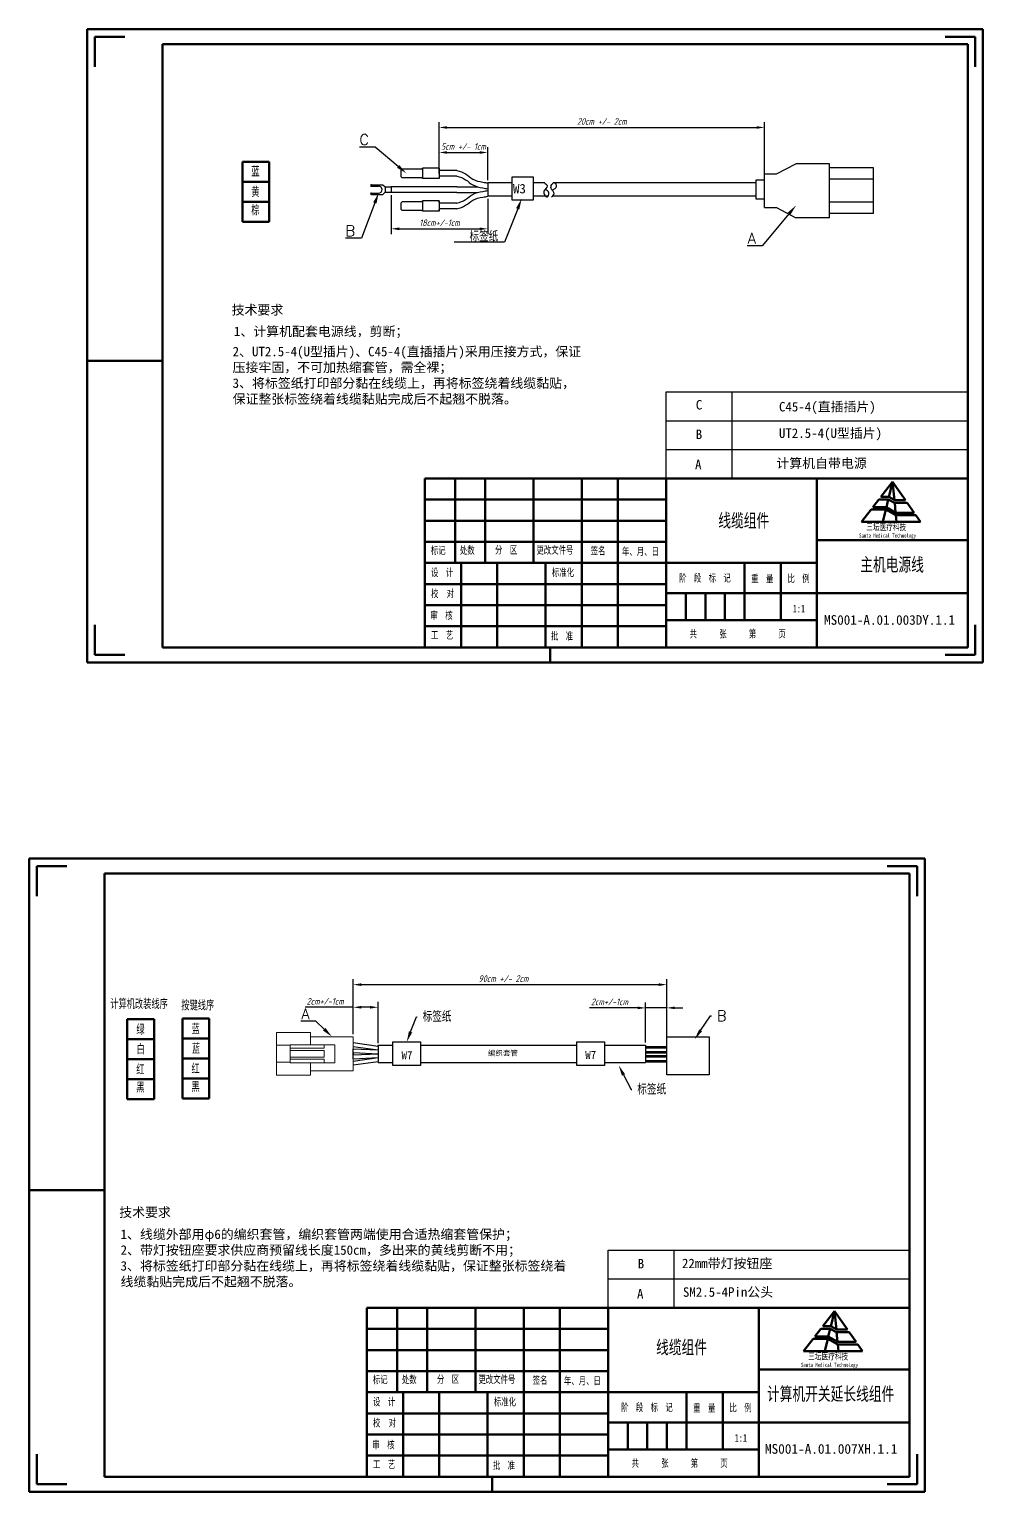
# Model space of a CAD drawing. Header units: millimetres. Extents: x 18449 to 19893, y 1703 to 2260.
# Drawn here: x 19187 to 19545, y 1703 to 2251 of the extents above; entities that cross this region are included whole.
import ezdxf
from ezdxf import colors
from ezdxf.entities.mleader import LeaderData, LeaderLine
from ezdxf.enums import TextEntityAlignment as Align
from ezdxf.math import Vec2, Vec3

# ---------------------------------------------------------------- set-up
doc = ezdxf.new("R2010")
doc.units = ezdxf.units.MM
doc.layers.add('1轮廓实线层', color=7, linetype='Continuous')
doc.layers.add('7标注层', color=4, linetype='Continuous')
doc.layers.add('dim', color=82, linetype='Continuous', lineweight=9)
doc.layers.add('总内框线', color=7, linetype='Continuous', lineweight=50)
doc.styles.add('GB', font='gbeitc.shx', dxfattribs={"bigfont": 'gbcbig.shx'})
doc.styles.add('SLDTEXTSTYLE1', font='TXT', dxfattribs={"width": 0.7})
doc.styles.get("Standard").update_dxf_attribs({"font": 'txt', "bigfont": 'gbcbig.shx'})
doc.styles.add('TXT08', font='txt.shx', dxfattribs={"width": 0.8, "bigfont": 'gbcbig.shx'})
doc.styles.add('宋体', font='')
doc.styles.get('宋体').set_extended_font_data('SimSun')
doc.dimstyles.new('GB', dxfattribs={"dimtxt": 2.5, "dimasz": 3, "dimexe": 2, "dimexo": 1, "dimgap": 1, "dimtad": 1, "dimtoh": 1, "dimdsep": 46, "dimtxsty": 'GB', "dimcen": 2.5, "dimclrd": 1, "dimclre": 3, "dimclrt": 6, "dimadec": 0, "dimazin": 0, "dimtfac": 1, "dimtmove": 0, "dimatfit": 3, "dimfxl": 4, "dimarcsym": 0})

# ---------------------------------------------------------------- blocks, each defined once
blk = doc.blocks.new('*D337')
at = {"color": 3, "lineweight": -2, "transparency": 16777216}
for p, q in [((19340.77, 2199.48), (19340.77, 2207.17)), ((19358.96, 2194.74), (19358.96, 2207.17))]:
    blk.add_line(p, q, dxfattribs=at)
at = {"color": 1, "lineweight": -2, "transparency": 16777216}
blk.add_line((19343.77, 2205.17), (19355.96, 2205.17), dxfattribs=at)
at = {"color": 1, "transparency": 16777216}
for points in [[(19343.77, 2205.67), (19343.77, 2204.67), (19340.77, 2205.17)], [(19355.96, 2205.67), (19355.96, 2204.67), (19358.96, 2205.17)]]:
    blk.add_solid(points, dxfattribs=at)
at = {"layer": 'Defpoints', "color": 0, "transparency": 16777216}
for p in [(19358.96, 2205.17), (19340.77, 2198.48), (19358.96, 2193.74)]:
    blk.add_point(p, dxfattribs=at)
at = {"color": 6, "transparency": 16777216, "insert": (19349.86, 2207.42), "char_height": 2.5, "attachment_point": 5, "style": 'GB'}
blk.add_mtext('5cm +/- 1cm', dxfattribs=at)
blk = doc.blocks.new('*D336')
at = {"color": 3, "lineweight": -2, "transparency": 16777216}
for p, q in [((19340.77, 2197.31), (19340.77, 2216.55)), ((19462.78, 2194.74), (19462.78, 2216.55))]:
    blk.add_line(p, q, dxfattribs=at)
at = {"color": 1, "lineweight": -2, "transparency": 16777216}
blk.add_line((19343.77, 2214.55), (19459.78, 2214.55), dxfattribs=at)
at = {"color": 1, "transparency": 16777216}
for points in [[(19343.77, 2215.05), (19343.77, 2214.05), (19340.77, 2214.55)], [(19459.78, 2215.05), (19459.78, 2214.05), (19462.78, 2214.55)]]:
    blk.add_solid(points, dxfattribs=at)
at = {"layer": 'Defpoints', "color": 0, "transparency": 16777216}
for p in [(19462.78, 2214.55), (19340.77, 2196.31), (19462.78, 2193.74)]:
    blk.add_point(p, dxfattribs=at)
at = {"color": 6, "transparency": 16777216, "insert": (19401.77, 2216.8), "char_height": 2.5, "attachment_point": 5, "style": 'GB'}
blk.add_mtext('20cm +/- 2cm', dxfattribs=at)
blk = doc.blocks.new('*D338')
at = {"color": 3, "lineweight": -2, "transparency": 16777216}
for p, q in [((19322.81, 2189.16), (19322.81, 2174.56)), ((19358.96, 2187.74), (19358.96, 2174.56))]:
    blk.add_line(p, q, dxfattribs=at)
at = {"color": 1, "lineweight": -2, "transparency": 16777216}
blk.add_line((19325.81, 2176.56), (19355.96, 2176.56), dxfattribs=at)
at = {"color": 1, "transparency": 16777216}
for points in [[(19325.81, 2177.06), (19325.81, 2176.06), (19322.81, 2176.56)], [(19355.96, 2177.06), (19355.96, 2176.06), (19358.96, 2176.56)]]:
    blk.add_solid(points, dxfattribs=at)
at = {"layer": 'Defpoints', "color": 0, "transparency": 16777216}
for p in [(19322.81, 2190.16), (19358.96, 2188.74), (19358.96, 2176.56)]:
    blk.add_point(p, dxfattribs=at)
at = {"color": 6, "transparency": 16777216, "insert": (19340.89, 2178.81), "char_height": 2.5, "attachment_point": 5, "style": 'GB'}
blk.add_mtext('18cm+/-1cm', dxfattribs=at)
blk = doc.blocks.new('*D350')
at = {"color": 3, "lineweight": -2, "transparency": 16777216}
for p, q in [((19308.58, 1874.69), (19308.58, 1895.21)), ((19426.1, 1871.69), (19426.1, 1895.21))]:
    blk.add_line(p, q, dxfattribs=at)
at = {"color": 1, "lineweight": -2, "transparency": 16777216}
blk.add_line((19311.58, 1893.21), (19423.1, 1893.21), dxfattribs=at)
at = {"color": 1, "transparency": 16777216}
for points in [[(19311.58, 1893.71), (19311.58, 1892.71), (19308.58, 1893.21)], [(19423.1, 1893.71), (19423.1, 1892.71), (19426.1, 1893.21)]]:
    blk.add_solid(points, dxfattribs=at)
at = {"layer": 'Defpoints', "color": 0, "transparency": 16777216}
for p in [(19426.1, 1893.21), (19308.58, 1873.69), (19426.1, 1870.69)]:
    blk.add_point(p, dxfattribs=at)
at = {"color": 6, "transparency": 16777216, "insert": (19364.88, 1895.46), "char_height": 2.5, "attachment_point": 5, "style": 'GB'}
blk.add_mtext('90cm +/- 2cm', dxfattribs=at)
blk = doc.blocks.new('*D351')
at = {"layer": '7标注层', "color": 3, "lineweight": -2, "transparency": 16777216}
for p, q in [((19418.18, 1871.52), (19418.18, 1886.5)), ((19426.1, 1871.69), (19426.1, 1886.5))]:
    blk.add_line(p, q, dxfattribs=at)
at = {"layer": '7标注层', "color": 1, "lineweight": -2, "transparency": 16777216}
for p, q in [((19415.18, 1884.5), (19397.13, 1884.5)), ((19426.1, 1884.5), (19418.18, 1884.5)), ((19429.1, 1884.5), (19432.1, 1884.5))]:
    blk.add_line(p, q, dxfattribs=at)
at = {"layer": '7标注层', "color": 1, "transparency": 16777216}
for points in [[(19415.18, 1885), (19415.18, 1884), (19418.18, 1884.5)], [(19429.1, 1885), (19429.1, 1884), (19426.1, 1884.5)]]:
    blk.add_solid(points, dxfattribs=at)
at = {"layer": 'Defpoints', "color": 0, "transparency": 16777216}
for p in [(19426.1, 1884.5), (19418.18, 1870.52), (19426.1, 1870.69)]:
    blk.add_point(p, dxfattribs=at)
at = {"layer": '7标注层', "color": 6, "transparency": 16777216, "insert": (19404.64, 1886.75), "char_height": 2.5, "attachment_point": 5, "style": 'GB'}
blk.add_mtext('2cm+/-1cm', dxfattribs=at)
blk = doc.blocks.new('*D352')
at = {"layer": '7标注层', "color": 3, "lineweight": -2, "transparency": 16777216}
for p, q in [((19308.58, 1874.69), (19308.58, 1886.73)), ((19317.85, 1871.33), (19317.85, 1886.73))]:
    blk.add_line(p, q, dxfattribs=at)
at = {"layer": '7标注层', "color": 1, "lineweight": -2, "transparency": 16777216}
for p, q in [((19308.58, 1884.73), (19290.53, 1884.73)), ((19314.85, 1884.73), (19311.58, 1884.73))]:
    blk.add_line(p, q, dxfattribs=at)
at = {"layer": '7标注层', "color": 1, "transparency": 16777216}
for points in [[(19311.58, 1885.23), (19311.58, 1884.23), (19308.58, 1884.73)], [(19314.85, 1885.23), (19314.85, 1884.23), (19317.85, 1884.73)]]:
    blk.add_solid(points, dxfattribs=at)
at = {"layer": 'Defpoints', "color": 0, "transparency": 16777216}
for p in [(19308.58, 1884.73), (19308.58, 1873.69), (19317.85, 1870.33)]:
    blk.add_point(p, dxfattribs=at)
at = {"layer": '7标注层', "color": 6, "transparency": 16777216, "insert": (19298.04, 1886.98), "char_height": 2.5, "attachment_point": 5, "style": 'GB'}
blk.add_mtext('2cm+/-1cm', dxfattribs=at)

msp = doc.modelspace()

# ---------------------------------------------------------------- linework, layer by layer
at = {"color": 3, "lineweight": 60}
for p, q in [((19277.017, 2201.68), (19266.984, 2201.68)), ((19266.984, 2179.18), (19266.984, 2201.68)), ((19277.017, 2179.18), (19277.017, 2201.68)), ((19277.017, 2194.18), (19266.984, 2194.18)), ((19277.017, 2186.68), (19266.984, 2186.68)), ((19277.017, 2179.18), (19266.984, 2179.18)), ((19223.848, 1880.238), (19223.848, 1872.738)), ((19223.848, 1880.238), (19223.848, 1872.738)), ((19233.881, 1880.238), (19223.848, 1880.238)), ((19233.881, 1880.238), (19233.881, 1872.738)), ((19244.539, 1880.495), (19244.539, 1872.995)), ((19244.539, 1880.495), (19244.539, 1872.995)), ((19254.571, 1880.495), (19244.539, 1880.495)), ((19254.571, 1880.495), (19254.571, 1872.995)), ((19223.848, 1850.238), (19223.848, 1872.738)), ((19223.848, 1872.738), (19223.848, 1857.738)), ((19233.881, 1872.738), (19223.848, 1872.738)), ((19223.848, 1850.238), (19223.848, 1872.738)), ((19233.881, 1850.238), (19233.881, 1872.738)), ((19233.881, 1872.738), (19233.881, 1857.738)), ((19244.539, 1850.495), (19244.539, 1872.995)), ((19244.539, 1872.995), (19244.539, 1857.995)), ((19254.571, 1872.995), (19244.539, 1872.995)), ((19244.539, 1850.495), (19244.539, 1872.995)), ((19254.571, 1850.495), (19254.571, 1872.995)), ((19254.571, 1872.995), (19254.571, 1857.995)), ((19233.881, 1865.238), (19223.848, 1865.238)), ((19254.571, 1865.495), (19244.539, 1865.495)), ((19233.881, 1857.738), (19223.848, 1857.738)), ((19254.571, 1857.995), (19244.539, 1857.995)), ((19233.881, 1850.238), (19223.848, 1850.238)), ((19254.571, 1850.495), (19244.539, 1850.495))]:
    msp.add_line(p, q, dxfattribs=at)
for p, q in [((19326.91, 2198.921), (19326.416, 2198.428)), ((19334.576, 2198.921), (19326.91, 2198.921)), ((19340.767, 2199.243), (19334.576, 2199.243)), ((19334.576, 2199.243), (19334.576, 2195.377)), ((19334.576, 2199.243), (19334.576, 2195.377)), ((19334.576, 2198.921), (19334.576, 2199.243)), ((19340.767, 2199.243), (19340.767, 2195.377)), ((19467.239, 2197.143), (19474.485, 2200.959)), ((19487.053, 2200.959), (19474.485, 2200.959)), ((19487.053, 2180.734), (19487.053, 2200.959)), ((19487.053, 2182.278), (19487.053, 2199.415)), ((19503.63, 2199.415), (19487.053, 2199.415)), ((19503.63, 2182.278), (19503.63, 2199.415)), ((19503.63, 2190.847), (19503.63, 2199.415)), ((19315.347, 2193.077), (19319.608, 2193.077)), ((19319.608, 2193.077), (19320.529, 2192.24)), ((19326.416, 2198.428), (19326.416, 2196.192)), ((19326.416, 2196.192), (19326.91, 2195.699)), ((19334.576, 2195.699), (19326.91, 2195.699)), ((19334.576, 2195.377), (19334.576, 2195.699)), ((19340.767, 2195.377), (19334.576, 2195.377)), ((19347.353, 2198.476), (19340.767, 2198.476)), ((19347.353, 2196.315), (19340.767, 2196.315)), ((19368.114, 2193.737), (19358.963, 2193.737)), ((19358.963, 2193.737), (19358.963, 2188.743)), ((19380.366, 2193.737), (19376.048, 2193.737)), ((19459.548, 2193.737), (19383.524, 2193.737)), ((19462.781, 2194.737), (19459.548, 2194.737)), ((19459.548, 2194.737), (19459.548, 2187.8)), ((19462.781, 2184.55), (19462.781, 2197.143)), ((19462.781, 2197.143), (19467.239, 2197.143)), ((19462.781, 2187.343), (19462.781, 2194.35)), ((19503.63, 2195.131), (19487.053, 2195.131)), ((19315.347, 2192.498), (19318.087, 2192.498)), ((19315.347, 2189.982), (19318.087, 2189.982)), ((19315.347, 2189.403), (19319.608, 2189.403)), ((19319.608, 2189.403), (19320.529, 2190.239)), ((19320.529, 2192.24), (19320.529, 2190.239)), ((19320.529, 2192.24), (19322.81, 2192.24)), ((19320.529, 2190.239), (19322.81, 2190.239)), ((19347.353, 2192.32), (19322.81, 2192.32)), ((19322.81, 2192.32), (19322.81, 2190.159)), ((19322.81, 2192.32), (19322.81, 2190.159)), ((19322.81, 2192.32), (19322.81, 2190.159)), ((19322.81, 2192.24), (19322.81, 2190.239)), ((19347.353, 2190.159), (19322.81, 2190.159)), ((19347.353, 2192.32), (19355.181, 2192.32)), ((19347.353, 2190.159), (19355.181, 2190.159)), ((19358.963, 2192.665), (19358.963, 2189.815)), ((19368.114, 2188.743), (19358.963, 2188.743)), ((19381.588, 2188.743), (19376.048, 2188.743)), ((19459.548, 2188.743), (19383.155, 2188.743)), ((19459.548, 2187.8), (19462.781, 2187.8)), ((19503.63, 2182.278), (19503.63, 2190.847)), ((19326.91, 2186.695), (19326.416, 2186.202)), ((19326.416, 2186.202), (19326.416, 2183.967)), ((19326.416, 2183.967), (19326.91, 2183.474)), ((19334.576, 2186.695), (19326.91, 2186.695)), ((19334.576, 2183.474), (19326.91, 2183.474)), ((19340.767, 2187.017), (19334.576, 2187.017)), ((19334.576, 2187.017), (19334.576, 2183.152)), ((19334.576, 2187.017), (19334.576, 2183.152)), ((19334.576, 2186.695), (19334.576, 2187.017)), ((19334.576, 2183.152), (19334.576, 2183.474)), ((19340.767, 2183.152), (19334.576, 2183.152)), ((19340.767, 2187.017), (19340.767, 2183.152)), ((19340.767, 2186.41), (19340.767, 2187.017)), ((19347.353, 2186.165), (19340.767, 2186.165)), ((19340.767, 2186.165), (19340.767, 2184.004)), ((19340.767, 2186.165), (19340.767, 2184.004)), ((19340.767, 2186.165), (19340.767, 2184.004)), ((19340.767, 2186.085), (19340.767, 2184.084)), ((19340.767, 2185.647), (19340.767, 2184.523)), ((19347.353, 2184.004), (19340.767, 2184.004)), ((19340.767, 2183.152), (19340.767, 2183.759)), ((19462.781, 2184.55), (19467.239, 2184.55)), ((19467.239, 2184.55), (19474.485, 2180.734)), ((19503.63, 2186.562), (19487.053, 2186.562)), ((19503.63, 2182.278), (19487.053, 2182.278)), ((19487.053, 2180.734), (19474.485, 2180.734)), ((19425.88, 2082.949), (19425.88, 2115.435)), ((19425.88, 2115.435), (19538.959, 2115.435)), ((19450.678, 2082.949), (19450.678, 2115.435)), ((19425.88, 2104.605), (19538.959, 2104.605)), ((19425.88, 2093.777), (19538.959, 2093.777)), ((19308.577, 1871.501), (19317.847, 1870.133)), ((19308.577, 1870.082), (19317.847, 1868.713)), ((19317.847, 1870.133), (19317.847, 1870.522)), ((19317.847, 1870.522), (19323.449, 1870.522)), ((19317.847, 1870.133), (19317.847, 1868.713)), ((19333.791, 1870.522), (19356.995, 1870.522)), ((19356.995, 1870.522), (19372.474, 1870.522)), ((19372.474, 1870.522), (19392.407, 1870.522)), ((19402.749, 1870.522), (19415.501, 1870.522)), ((19415.501, 1870.522), (19418.181, 1870.522)), ((19418.181, 1870.522), (19418.181, 1864.066)), ((19426.101, 1869.889), (19418.181, 1869.889)), ((19308.577, 1869.17), (19317.847, 1868.713)), ((19308.577, 1865.419), (19308.577, 1869.17)), ((19308.577, 1865.85), (19308.577, 1868.739)), ((19308.577, 1867.75), (19317.847, 1867.294)), ((19308.577, 1867.75), (19308.577, 1866.838)), ((19308.577, 1866.838), (19317.847, 1867.294)), ((19308.577, 1865.419), (19317.847, 1865.875)), ((19308.577, 1864.506), (19317.847, 1865.875)), ((19308.577, 1863.087), (19317.847, 1864.456)), ((19317.847, 1868.713), (19317.847, 1867.294)), ((19317.847, 1867.294), (19317.847, 1865.875)), ((19317.847, 1865.875), (19317.847, 1864.456)), ((19317.847, 1864.066), (19317.847, 1864.456)), ((19426.094, 1864.699), (19418.175, 1864.699)), ((19426.094, 1864.199), (19418.175, 1864.199)), ((19426.101, 1869.389), (19418.181, 1869.389)), ((19426.101, 1868.056), (19418.181, 1868.056)), ((19418.181, 1868.056), (19418.181, 1866.532)), ((19426.101, 1867.556), (19418.181, 1867.556)), ((19426.101, 1866.532), (19418.181, 1866.532)), ((19426.101, 1866.032), (19418.181, 1866.032)), ((19317.847, 1864.066), (19323.449, 1864.066)), ((19333.791, 1864.066), (19346.654, 1864.066)), ((19333.791, 1864.066), (19367.732, 1864.066)), ((19367.732, 1864.066), (19392.407, 1864.069)), ((19402.749, 1864.068), (19415.501, 1864.067)), ((19415.501, 1864.067), (19418.181, 1864.066)), ((19404.122, 1772.054), (19404.122, 1793.709)), ((19404.122, 1793.709), (19517.201, 1793.709)), ((19404.122, 1782.881), (19404.122, 1793.709)), ((19428.92, 1772.054), (19428.92, 1793.709)), ((19428.92, 1782.881), (19428.92, 1793.709)), ((19404.122, 1782.881), (19517.201, 1782.881))]:
    msp.add_line(p, q)
at = {"color": 7, "linetype": 'Continuous', "lineweight": 15}
for p, q in [((19279.777, 1870.494), (19279.777, 1875.294)), ((19279.777, 1875.294), (19292.577, 1875.294)), ((19292.577, 1870.654), (19292.577, 1875.294)), ((19284.897, 1870.494), (19279.777, 1870.494)), ((19279.777, 1870.494), (19279.777, 1864.094)), ((19297.697, 1870.654), (19284.897, 1870.654)), ((19284.897, 1870.654), (19284.897, 1869.374)), ((19308.577, 1873.694), (19292.577, 1873.694)), ((19297.697, 1870.654), (19301.697, 1870.654)), ((19297.697, 1869.374), (19297.697, 1870.654)), ((19301.697, 1863.934), (19301.697, 1870.654)), ((19308.577, 1873.694), (19308.577, 1860.894)), ((19284.897, 1869.374), (19297.697, 1869.374)), ((19284.897, 1868.574), (19284.897, 1869.374)), ((19297.697, 1868.574), (19284.897, 1868.574)), ((19284.897, 1868.574), (19284.897, 1866.014)), ((19284.897, 1866.014), (19297.697, 1866.014)), ((19284.897, 1865.214), (19284.897, 1866.014)), ((19297.697, 1865.214), (19284.897, 1865.214)), ((19284.897, 1865.214), (19284.897, 1863.934)), ((19297.697, 1866.014), (19297.697, 1868.574)), ((19297.697, 1863.934), (19297.697, 1865.214)), ((19279.777, 1859.294), (19279.777, 1864.094)), ((19279.777, 1864.094), (19284.897, 1864.094)), ((19279.777, 1859.294), (19292.577, 1859.294)), ((19284.897, 1863.934), (19297.697, 1863.934)), ((19292.577, 1859.294), (19292.577, 1863.934)), ((19308.577, 1860.894), (19292.577, 1860.894)), ((19297.697, 1863.934), (19301.697, 1863.934))]:
    msp.add_line(p, q, dxfattribs=at)
for points in [[(19368.114, 2196.031), (19376.048, 2196.031), (19376.048, 2187.288), (19368.114, 2187.288)], [(19323.449, 1871.77), (19333.791, 1871.77), (19333.791, 1862.912), (19323.449, 1862.912)], [(19392.407, 1871.773), (19402.749, 1871.773), (19402.749, 1862.914), (19392.407, 1862.914)]]:
    msp.add_lwpolyline(points, close=True)
at = {"color": 5}
msp.add_lwpolyline([(19426.101, 1873.61), (19441.968, 1873.61), (19441.968, 1859.438), (19426.101, 1859.438)], close=True, dxfattribs=at)
for centre, radius, start, end in [((19315.347, 2192.787), 0.29, 90, 270), ((19315.347, 2189.692), 0.29, 90, 270), ((19318.087, 2191.24), 1.258, 270, 90)]:
    msp.add_arc(centre, radius, start, end)
at = {"start_tangent": (1, 0)}
for points in [[(19347.353, 2198.476), (19350.701, 2197.114), (19353.334, 2195.194), (19357.197, 2194.05), (19358.963, 2193.737)], [(19347.353, 2196.315), (19350.701, 2194.953), (19353.334, 2193.033), (19357.197, 2191.89), (19358.963, 2191.576)], [(19347.353, 2186.165), (19350.701, 2187.527), (19353.334, 2189.447), (19357.197, 2190.59), (19358.963, 2190.904)], [(19347.353, 2184.004), (19350.701, 2185.366), (19353.334, 2187.286), (19357.197, 2188.429), (19358.963, 2188.743)]]:
    msp.add_spline(points, degree=3, dxfattribs=at)
at = {"layer": '1轮廓实线层'}
for points in [[(19380.189, 2193.876), (19381.223, 2192.689), (19380.074, 2190.661), (19380.342, 2189.168), (19381.207, 2188.51), (19381.95, 2190.01), (19380.495, 2191.35)], [(19382.858, 2188.518), (19383.907, 2189.674), (19382.758, 2191.702), (19383.026, 2193.195), (19383.907, 2193.868), (19384.635, 2192.353), (19383.179, 2191.013)]]:
    msp.add_spline(points, degree=3, dxfattribs=at)
at = {"layer": '总内框线', "color": 4}
for p, q in [((19208.853, 2251.371), (19544.567, 2251.371)), ((19208.853, 2013.998), (19208.853, 2251.371)), ((19544.567, 2251.371), (19544.567, 2013.998)), ((19544.567, 2013.998), (19208.853, 2013.998)), ((19187.094, 1940.476), (19522.808, 1940.476)), ((19187.094, 1703.102), (19187.094, 1940.476)), ((19522.808, 1940.476), (19522.808, 1703.102)), ((19522.808, 1703.102), (19187.094, 1703.102))]:
    msp.add_line(p, q, dxfattribs=at)
at = {"layer": '总内框线'}
for p, q in [((19211.678, 2248.546), (19222.982, 2248.546)), ((19211.678, 2248.546), (19211.678, 2237.242)), ((19541.756, 2248.552), (19530.453, 2248.552)), ((19541.756, 2248.552), (19541.756, 2237.248)), ((19237.111, 2245.72), (19538.915, 2245.72)), ((19237.111, 2019.65), (19237.111, 2245.72)), ((19538.915, 2245.72), (19538.915, 2019.65)), ((19208.853, 2127.033), (19237.111, 2127.033)), ((19335.452, 2082.949), (19538.915, 2082.949)), ((19335.452, 2019.65), (19335.452, 2082.949)), ((19346.755, 2082.949), (19346.755, 2051.299)), ((19358.059, 2082.949), (19358.059, 2051.299)), ((19376.144, 2082.949), (19376.144, 2051.299)), ((19394.23, 2082.949), (19394.23, 2051.299)), ((19407.794, 2082.949), (19407.794, 2019.65)), ((19425.88, 2082.949), (19425.88, 2019.65)), ((19482.397, 2019.65), (19482.397, 2082.949)), ((19538.915, 2082.949), (19538.915, 2019.65)), ((19335.452, 2075.037), (19425.88, 2075.037)), ((19335.452, 2067.124), (19425.88, 2067.124)), ((19335.452, 2059.212), (19425.88, 2059.212)), ((19482.397, 2059.777), (19538.915, 2059.777)), ((19335.452, 2051.299), (19482.397, 2051.299)), ((19349.016, 2051.299), (19349.016, 2019.65)), ((19362.58, 2051.299), (19362.58, 2019.65)), ((19380.666, 2051.299), (19380.666, 2019.65)), ((19394.23, 2051.299), (19394.23, 2019.65)), ((19455.269, 2029.823), (19455.269, 2051.299)), ((19468.833, 2029.823), (19468.833, 2051.299)), ((19335.452, 2043.387), (19425.88, 2043.387)), ((19425.88, 2039.996), (19482.397, 2039.996)), ((19433.227, 2039.996), (19433.227, 2029.823)), ((19440.574, 2039.996), (19440.574, 2029.823)), ((19447.922, 2039.996), (19447.922, 2029.823)), ((19482.397, 2039.996), (19538.915, 2039.996)), ((19335.452, 2035.475), (19425.88, 2035.475)), ((19425.88, 2029.823), (19482.397, 2029.823)), ((19211.678, 2016.824), (19211.678, 2028.127)), ((19335.452, 2027.562), (19425.88, 2027.562)), ((19541.756, 2016.818), (19541.756, 2028.121)), ((19538.915, 2019.65), (19237.111, 2019.65)), ((19538.915, 2019.65), (19335.452, 2019.65)), ((19382.361, 2019.65), (19382.361, 2013.998)), ((19211.678, 2016.824), (19222.982, 2016.824)), ((19541.756, 2016.818), (19530.453, 2016.818)), ((19189.92, 1937.65), (19201.224, 1937.65)), ((19189.92, 1937.65), (19189.92, 1926.346)), ((19519.998, 1937.656), (19508.694, 1937.656)), ((19519.998, 1937.656), (19519.998, 1926.352)), ((19215.353, 1934.824), (19517.157, 1934.824)), ((19215.353, 1708.754), (19215.353, 1934.824)), ((19517.157, 1934.824), (19517.157, 1708.754)), ((19187.094, 1816.137), (19215.353, 1816.137)), ((19313.694, 1772.054), (19517.157, 1772.054)), ((19313.694, 1708.754), (19313.694, 1772.054)), ((19324.997, 1772.054), (19324.997, 1740.404)), ((19336.301, 1772.054), (19336.301, 1740.404)), ((19354.386, 1772.054), (19354.386, 1740.404)), ((19372.472, 1772.054), (19372.472, 1740.404)), ((19386.036, 1772.054), (19386.036, 1708.754)), ((19404.122, 1772.054), (19404.122, 1708.754)), ((19460.639, 1708.754), (19460.639, 1772.054)), ((19517.157, 1772.054), (19517.157, 1708.754)), ((19313.694, 1764.141), (19404.122, 1764.141)), ((19313.694, 1756.229), (19404.122, 1756.229)), ((19313.694, 1748.316), (19404.122, 1748.316)), ((19460.639, 1748.881), (19517.157, 1748.881)), ((19313.694, 1740.404), (19460.639, 1740.404)), ((19327.258, 1740.404), (19327.258, 1708.754)), ((19340.822, 1740.404), (19340.822, 1708.754)), ((19358.908, 1740.404), (19358.908, 1708.754)), ((19372.472, 1740.404), (19372.472, 1708.754)), ((19433.511, 1718.927), (19433.511, 1740.404)), ((19447.075, 1718.927), (19447.075, 1740.404)), ((19313.694, 1732.491), (19404.122, 1732.491)), ((19404.122, 1729.1), (19460.639, 1729.1)), ((19411.469, 1729.1), (19411.469, 1718.927)), ((19418.816, 1729.1), (19418.816, 1718.927)), ((19426.164, 1729.1), (19426.164, 1718.927)), ((19460.639, 1729.1), (19517.157, 1729.1)), ((19313.694, 1724.579), (19404.122, 1724.579)), ((19189.92, 1705.928), (19189.92, 1717.232)), ((19313.694, 1716.666), (19404.122, 1716.666)), ((19404.122, 1718.927), (19460.639, 1718.927)), ((19519.998, 1705.922), (19519.998, 1717.226)), ((19189.92, 1705.928), (19201.224, 1705.928)), ((19517.157, 1708.754), (19215.353, 1708.754)), ((19517.157, 1708.754), (19313.694, 1708.754)), ((19360.603, 1708.754), (19360.603, 1703.102)), ((19519.998, 1705.922), (19508.694, 1705.922))]:
    msp.add_line(p, q, dxfattribs=at)
at = {"layer": '总内框线', "color": 1}
for p, q in [((19510.769, 2081.661), (19506.374, 2076.023)), ((19510.769, 2081.661), (19509.363, 2075.998)), ((19515.581, 2074.784), (19510.769, 2081.661)), ((19510.769, 2081.661), (19511.449, 2074.862)), ((19505.661, 2075.11), (19503.398, 2072.208)), ((19505.661, 2075.11), (19509.101, 2075.11)), ((19506.374, 2076.023), (19509.316, 2076.023)), ((19509.138, 2075.091), (19508.42, 2072.204)), ((19509.101, 2075.11), (19511.507, 2073.866)), ((19509.316, 2076.023), (19511.593, 2074.784)), ((19511.507, 2073.866), (19516.223, 2073.866)), ((19511.548, 2073.866), (19511.913, 2070.209)), ((19511.593, 2074.784), (19515.581, 2074.784)), ((19518.831, 2070.137), (19516.223, 2073.866)), ((19502.752, 2071.379), (19499.142, 2066.749)), ((19502.752, 2071.379), (19508.188, 2071.379)), ((19503.398, 2072.208), (19508.413, 2072.208)), ((19508.212, 2071.365), (19507.066, 2066.749)), ((19508.188, 2071.379), (19511.99, 2069.176)), ((19508.413, 2072.208), (19512.039, 2070.137)), ((19511.99, 2069.176), (19519.504, 2069.176)), ((19512.017, 2069.176), (19512.259, 2066.749)), ((19512.039, 2070.137), (19518.831, 2070.137)), ((19521.202, 2066.749), (19519.504, 2069.176)), ((19499.142, 2066.749), (19521.202, 2066.749)), ((19489.011, 1770.765), (19484.615, 1765.128)), ((19489.011, 1770.765), (19487.605, 1765.102)), ((19493.823, 1763.888), (19489.011, 1770.765)), ((19489.011, 1770.765), (19489.691, 1763.967)), ((19480.994, 1760.484), (19477.384, 1755.854)), ((19480.994, 1760.484), (19486.43, 1760.484)), ((19483.903, 1764.214), (19481.64, 1761.312)), ((19481.64, 1761.312), (19486.655, 1761.312)), ((19483.903, 1764.214), (19487.343, 1764.214)), ((19484.615, 1765.128), (19487.557, 1765.128)), ((19486.454, 1760.47), (19485.308, 1755.854)), ((19486.43, 1760.484), (19490.232, 1758.281)), ((19486.655, 1761.312), (19490.281, 1759.242)), ((19487.379, 1764.195), (19486.662, 1761.308)), ((19487.343, 1764.214), (19489.749, 1762.97)), ((19487.557, 1765.128), (19489.835, 1763.888)), ((19489.749, 1762.97), (19494.465, 1762.97)), ((19489.79, 1762.97), (19490.155, 1759.314)), ((19489.835, 1763.888), (19493.823, 1763.888)), ((19497.073, 1759.242), (19494.465, 1762.97)), ((19477.384, 1755.854), (19499.444, 1755.854)), ((19490.232, 1758.281), (19497.746, 1758.281)), ((19490.259, 1758.281), (19490.501, 1755.854)), ((19490.281, 1759.242), (19497.073, 1759.242)), ((19499.444, 1755.854), (19497.746, 1758.281))]:
    msp.add_line(p, q, dxfattribs=at)

# ---------------------------------------------------------------- texts
at = {"layer": 'dim', "color": 6, "style": 'TXT08', "width": 0.8}
for s, height, p in [('蓝', 3.853, (19271.895, 2198.278)), ('黄', 3.853, (19271.895, 2190.567)), ('棕', 3.853, (19271.895, 2183.745)), ('计算机改装线序', 3.8535, (19228.265, 1886.174)), ('按键线序', 3.8535, (19250.261, 1885.665)), ('绿', 3.853, (19228.807, 1876.577)), ('蓝', 3.853, (19249.497, 1876.834)), ('白', 3.853, (19228.895, 1869.21)), ('蓝', 3.853, (19249.586, 1869.467)), ('红', 3.853, (19228.759, 1861.625)), ('红', 3.853, (19249.449, 1861.881)), ('黑', 3.853, (19228.759, 1854.803)), ('黑', 3.853, (19249.449, 1855.059))]:
    msp.add_text(s, height=height, dxfattribs=at).set_placement(p, align=Align.MIDDLE)
at = {"layer": '总内框线', "color": 6, "attachment_point": 1}
for s, insert, char_height, width, style in [('{\\fSimSun|b0|i0|c134|p54;W3}', (19368.444, 2193.394), 3.55114, 8.0267, 'GB'), ('{\\fSimSun|b0|i0|c134|p2;技术要求}', (19262.96, 2147.945), 3.55114, 132.12967, 'GB'), ('{\\fSimSun|b0|i0|c134|p54;1、计算机配套电源线，剪断；}', (19263.829, 2139.884), 3.55114, 132.12967, 'GB'), ('{\\fSimSun|b0|i0|c134|p2;2、UT2.5-4(U型插片)、C45-4(直插插片)采用压接方式，保证压接牢固，不可加热缩套管，需全裸；\\P3、将标签纸打印部分黏在线缆上，再将标签绕着线缆黏贴，保证整张标签绕着线缆黏贴完成后不起翘不脱落。}', (19263.336, 2132.323), 3.55114, 132.12967, 'GB'), ('{\\fSimSun|b0|i0|c134|p2;C}', (19436.988, 2112.36), 3.55114, 8.0267, 'GB'), ('{\\fSimSun|b0|i0|c134|p2;C45-4(直插插片)}', (19468.174, 2111.648), 3.55114, 47.30749, 'GB'), ('{\\fSimSun|b0|i0|c134|p2;B}', (19436.962, 2101.276), 3.55114, 8.0267, 'GB'), ('{\\fSimSun|b0|i0|c134|p2;UT2.5-4(U型插片)}', (19468.147, 2101.719), 3.55114, 47.30749, 'GB'), ('{\\fSimSun|b0|i0|c134|p2;A}', (19436.703, 2089.975), 3.55114, 8.0267, 'GB'), ('{\\fSimSun|b0|i0|c134|p54;计算机自带电源}', (19467.182, 2090.458), 3.55114, 76.09431, 'GB'), ('{\\fSimSun|b0|i0|c134|p2;线缆组件}', (19445.424, 2069.724), 5, 94.62992, 'SLDTEXTSTYLE1'), ('{\\fSimSun|b0|i0|c134|p2;标记}', (19337.661, 2057.449), 2.82588, 105.14436, 'SLDTEXTSTYLE1'), ('{\\fSimSun|b0|i0|c134|p2;处数}', (19348.537, 2057.466), 2.82588, 105.14436, 'SLDTEXTSTYLE1'), ('{\\fSimSun|b0|i0|c134|p2;分\u3000区}', (19361.718, 2057.606), 2.82588, 105.14436, 'SLDTEXTSTYLE1'), ('{\\fSimSun|b0|i0|c134|p2;更改文件号}', (19377.243, 2057.545), 2.82588, 105.14436, 'SLDTEXTSTYLE1'), ('{\\fSimSun|b0|i0|c134|p2;签名}', (19397.571, 2057.253), 2.82588, 105.14436, 'SLDTEXTSTYLE1'), ('{\\fSimSun|b0|i0|c134|p2;年、月、日}', (19409.321, 2057.034), 2.82588, 105.14436, 'SLDTEXTSTYLE1'), ('{\\fSimSun|b0|i0|c134|p54;主机电源线}', (19498.628, 2053.2), 5, 94.62992, 'SLDTEXTSTYLE1'), ('{\\fSimSun|b0|i0|c134|p2;设\u3000计}', (19337.729, 2049.152), 2.82588, 105.14436, 'SLDTEXTSTYLE1'), ('{\\fSimSun|b0|i0|c134|p2;标准化}', (19383.026, 2049.135), 2.82588, 105.14436, 'SLDTEXTSTYLE1'), ('{\\fSimSun|b0|i0|c134|p2;阶\u3000段\u3000标\u3000记}', (19430.745, 2047.063), 2.82588, 105.14436, 'SLDTEXTSTYLE1'), ('{\\fSimSun|b0|i0|c134|p2;重\u3000量}', (19457.741, 2046.805), 2.82588, 105.14436, 'SLDTEXTSTYLE1'), ('{\\fSimSun|b0|i0|c134|p2;比\u3000例}', (19471.364, 2046.884), 2.82588, 105.14436, 'SLDTEXTSTYLE1'), ('{\\fSimSun|b0|i0|c134|p2;校  对}', (19337.729, 2041.239), 2.82588, 105.14436, 'SLDTEXTSTYLE1'), ('{\\fSimSun|b0|i0|c134|p2;1:1}', (19473.326, 2035.58), 2.82588, 105.14436, 'SLDTEXTSTYLE1'), ('{\\fSimSun|b0|i0|c134|p2;审\u3000核}', (19337.498, 2033.023), 2.82588, 105.14436, 'SLDTEXTSTYLE1'), ('{\\fSimSun|b0|i0|c134|p54;\\W1;MS001-A.01.003DY.1.1}', (19485.088, 2031.731), 3.60734, 55.92538, 'SLDTEXTSTYLE1'), ('{\\fSimSun|b0|i0|c134|p2;工\u3000艺}', (19337.729, 2025.692), 2.82588, 105.14436, 'SLDTEXTSTYLE1'), ('{\\fSimSun|b0|i0|c134|p2;批\u3000准}', (19382.68, 2025.332), 2.82588, 105.14436, 'SLDTEXTSTYLE1'), ('{\\fSimSun|b0|i0|c134|p2;共\u3000\u3000\u3000张\u3000\u3000\u3000第\u3000\u3000\u3000页}', (19434.693, 2026.124), 2.82588, 105.14436, 'SLDTEXTSTYLE1'), ('W7', (19326.66, 1868.268), 3, 132.12967, '宋体'), ('编织套管', (19359.09, 1868.548), 2, 132.12967, '宋体'), ('W7', (19395.539, 1868.368), 3, 132.12967, '宋体'), ('{\\fSimSun|b0|i0|c134|p2;技术要求}', (19220.82, 1809.646), 3.55114, 132.12967, 'GB'), ('{\\fSimSun|b0|i0|c134|p54;1、线缆外部用φ6的编织套管，编织套管两端使用合适热缩套管保护；\\P2、带灯按钮座要求供应商预留线长度150cm，多出来的黄线剪断不用；\\P3、将标签纸打印部分黏在线缆上，再将标签绕着线缆黏贴，保证整张标签绕着线缆黏贴完成后不起翘不脱落。}', (19221.333, 1801.406), 3.55114, 169.10438, 'GB'), ('{\\fSimSun|b0|i0|c134|p2;B}', (19415.204, 1790.38), 3.55114, 8.0267, 'GB'), ('{\\fSimSun|b0|i0|c134|p54;22mm带灯按钮座}', (19431.788, 1790.474), 3.55114, 47.30749, 'GB'), ('{\\fSimSun|b0|i0|c134|p2;A}', (19414.945, 1779.079), 3.55114, 8.0267, 'GB'), ('{\\fSimSun|b0|i0|c134|p54;SM2.5-4Pin公头}', (19432.157, 1779.739), 3.55114, 64.25618, 'GB'), ('{\\fSimSun|b0|i0|c134|p2;线缆组件}', (19422.101, 1759.807), 5, 94.62992, 'SLDTEXTSTYLE1'), ('{\\fSimSun|b0|i0|c134|p2;标记}', (19315.903, 1746.554), 2.82588, 105.14436, 'SLDTEXTSTYLE1'), ('{\\fSimSun|b0|i0|c134|p2;处数}', (19326.779, 1746.57), 2.82588, 105.14436, 'SLDTEXTSTYLE1'), ('{\\fSimSun|b0|i0|c134|p2;分\u3000区}', (19339.96, 1746.711), 2.82588, 105.14436, 'SLDTEXTSTYLE1'), ('{\\fSimSun|b0|i0|c134|p2;更改文件号}', (19355.485, 1746.649), 2.82588, 105.14436, 'SLDTEXTSTYLE1'), ('{\\fSimSun|b0|i0|c134|p2;签名}', (19375.813, 1746.357), 2.82588, 105.14436, 'SLDTEXTSTYLE1'), ('{\\fSimSun|b0|i0|c134|p2;年、月、日}', (19387.563, 1746.138), 2.82588, 105.14436, 'SLDTEXTSTYLE1'), ('{\\fSimSun|b0|i0|c134|p2;设\u3000计}', (19315.971, 1738.256), 2.82588, 105.14436, 'SLDTEXTSTYLE1'), ('{\\fSimSun|b0|i0|c134|p2;标准化}', (19361.268, 1738.239), 2.82588, 105.14436, 'SLDTEXTSTYLE1'), ('{\\fSimSun|b0|i0|c134|p2;计算机开关延长线组件}', (19463.66, 1742.304), 5, 94.62992, 'SLDTEXTSTYLE1'), ('{\\fSimSun|b0|i0|c134|p2;阶\u3000段\u3000标\u3000记}', (19408.987, 1736.168), 2.82588, 105.14436, 'SLDTEXTSTYLE1'), ('{\\fSimSun|b0|i0|c134|p2;重\u3000量}', (19435.983, 1735.91), 2.82588, 105.14436, 'SLDTEXTSTYLE1'), ('{\\fSimSun|b0|i0|c134|p2;比\u3000例}', (19449.606, 1735.988), 2.82588, 105.14436, 'SLDTEXTSTYLE1'), ('{\\fSimSun|b0|i0|c134|p2;校  对}', (19315.971, 1730.344), 2.82588, 105.14436, 'SLDTEXTSTYLE1'), ('{\\fSimSun|b0|i0|c134|p2;审\u3000核}', (19315.74, 1722.128), 2.82588, 105.14436, 'SLDTEXTSTYLE1'), ('{\\fSimSun|b0|i0|c134|p2;1:1}', (19451.568, 1724.685), 2.82588, 105.14436, 'SLDTEXTSTYLE1'), ('{\\fSimSun|b0|i0|c134|p54;\\W1;MS001-A.01.007XH.1.1}', (19462.91, 1720.994), 3.64963, 56.58093, 'SLDTEXTSTYLE1'), ('{\\fSimSun|b0|i0|c134|p2;工\u3000艺}', (19315.971, 1714.796), 2.82588, 105.14436, 'SLDTEXTSTYLE1'), ('{\\fSimSun|b0|i0|c134|p2;批\u3000准}', (19360.922, 1714.437), 2.82588, 105.14436, 'SLDTEXTSTYLE1'), ('{\\fSimSun|b0|i0|c134|p2;共\u3000\u3000\u3000张\u3000\u3000\u3000第\u3000\u3000\u3000页}', (19412.935, 1715.228), 2.82588, 105.14436, 'SLDTEXTSTYLE1')]:
    msp.add_mtext(s, dxfattribs=dict(at, insert=insert, char_height=char_height, width=width, style=style))
at = {"layer": '总内框线', "color": 5, "char_height": 1.55649, "attachment_point": 1, "style": 'SLDTEXTSTYLE1'}
for insert in [(19498.201, 2062.347), (19476.443, 1751.452)]:
    msp.add_mtext('Santa Medical Technology', dxfattribs=dict(at, insert=insert))
at = {"layer": '总内框线', "color": 5, "char_height": 2.54329, "width": 94.62992, "attachment_point": 1, "style": 'SLDTEXTSTYLE1'}
for insert in [(19500.898, 2066.05), (19479.14, 1755.154)]:
    msp.add_mtext('{\\fSimSun|b0|i0|c134|p2;三坛医疗科技}', dxfattribs=dict(at, insert=insert))

# ---------------------------------------------------------------- dimensions: what is measured, and where the dimension line sits
for base, p1, p2, text, picture, middle in [((19462.781, 2214.548), (19340.767, 2196.315), (19462.781, 2193.737), '20cm +/- 2cm', '*D336', (19401.774, 2214.548)), ((19426.101, 1893.21), (19308.577, 1873.694), (19426.101, 1870.686), '90cm +/- 2cm', '*D350', (19364.877, 1893.21))]:
    dim = msp.add_linear_dim(base=base, p1=p1, p2=p2, text=text, dimstyle='GB')
    dim.commit()
    dim.dimension.update_dxf_attribs({"geometry": picture, "text_midpoint": middle, "dimtype": 160})
dim = msp.add_linear_dim(base=(19358.963, 2205.168), p1=(19340.767, 2198.476), p2=(19358.963, 2193.737), text='5cm +/- 1cm', dimstyle='GB')
dim.commit()
dim.dimension.update_dxf_attribs({"geometry": '*D337', "text_midpoint": (19349.865, 2207.418)})
at = {"color": 5}
dim = msp.add_linear_dim(base=(19358.963, 2176.559), p1=(19322.81, 2190.159), p2=(19358.963, 2188.743), text='18cm+/-1cm', dimstyle='GB', dxfattribs=at)
dim.commit()
dim.dimension.update_dxf_attribs({"geometry": '*D338', "text_midpoint": (19340.886, 2178.809)})
at = {"layer": '7标注层'}
for base, p1, p2, picture, middle in [((19308.577, 1884.731), (19317.847, 1870.327), (19308.577, 1873.694), '*D352', (19298.041, 1884.731)), ((19426.101, 1884.499), (19418.181, 1870.522), (19426.101, 1870.686), '*D351', (19404.645, 1884.499))]:
    dim = msp.add_linear_dim(base=base, p1=p1, p2=p2, text='2cm+/-1cm', dimstyle='GB', dxfattribs=at)
    dim.commit()
    dim.dimension.update_dxf_attribs({"geometry": picture, "text_midpoint": middle, "dimtype": 160})

# ---------------------------------------------------------------- leaders
ml = msp.add_multileader_mtext('Standard')
ml.set_content('C', color=256)
ml.set_leader_properties()
ml.build(insert=Vec2(0, 0))
ml.multileader.update_dxf_attribs({"text_right_attachment_type": 6, "dogleg_length": 0.36})
ctx = ml.context
ctx.base_point, ctx.plane_origin = Vec3(19309.809, 2209.983), Vec3(19298.339, 2248.925)
ctx.right_attachment, ctx.text_align_type = 6, 2
notes = []
notes.append((ctx, [(1, (1, 1, 0), (19316.836, 2207.183), (-1, 0), 0.36, [(0, [(19328.464, 2197.367)], 0, [])])]))
ctx.mtext.insert, ctx.mtext.alignment, ctx.mtext.flow_direction = Vec3(19314.476, 2211.983), 3, 5
ml = msp.add_multileader_mtext('Standard')
ml.set_content('B', color=256)
ml.set_leader_properties()
ml.build(insert=Vec2(0, 0))
ml.multileader.update_dxf_attribs({"text_right_attachment_type": 6, "dogleg_length": 0.36})
ctx = ml.context
ctx.base_point, ctx.plane_origin = Vec3(19304.575, 2175.828), Vec3(19310.702, 2189.573)
ctx.right_attachment, ctx.text_align_type = 6, 2
notes.append((ctx, [(0, (1, 1, 0), (19311.601, 2173.028), (-1, 0), 0.36, [(0, [(19318.087, 2189.982)], 0, [])])]))
ctx.mtext.insert, ctx.mtext.alignment, ctx.mtext.flow_direction = Vec3(19309.241, 2177.828), 3, 5
ml = msp.add_multileader_mtext('Standard')
ml.set_content('标签纸', color=256)
ml.set_leader_properties()
ml.build(insert=Vec2(0, 0))
ml.multileader.update_dxf_attribs({"text_right_attachment_type": 6, "dogleg_length": 0.36})
ctx = ml.context
ctx.base_point, ctx.plane_origin = Vec3(19352.699, 2174.223), Vec3(19358.474, 2193.547)
ctx.right_attachment, ctx.text_align_type = 6, 2
notes.append((ctx, [(0, (1, 1, 0), (19365.309, 2171.534), (-1, 0), 0.36, [(0, [(19371.678, 2187.796)], 0, [])])]))
ctx.mtext.insert, ctx.mtext.alignment, ctx.mtext.flow_direction = Vec3(19362.949, 2175.754), 3, 5
ml = msp.add_multileader_mtext('Standard')
ml.set_content('A', color=256)
ml.set_leader_properties()
ml.build(insert=Vec2(0, 0))
ml.multileader.update_dxf_attribs({"text_right_attachment_type": 6, "dogleg_length": 0.36})
ctx = ml.context
ctx.base_point, ctx.plane_origin = Vec3(19454.881, 2173.009), Vec3(19409.78, 2188.743)
ctx.right_attachment, ctx.text_align_type = 6, 2
notes.append((ctx, [(0, (1, 1, 0), (19461.907, 2170.209), (-1, 0), 0.36, [(0, [(19474.546, 2185.312)], 0, [])])]))
ctx.mtext.insert, ctx.mtext.alignment, ctx.mtext.flow_direction = Vec3(19459.547, 2175.009), 3, 5
ml = msp.add_multileader_mtext('Standard')
ml.set_content('A', color=256)
ml.set_leader_properties()
ml.build(insert=Vec2(0, 0))
ml.multileader.update_dxf_attribs({"text_right_attachment_type": 6, "dogleg_length": 0.36})
ctx = ml.context
ctx.base_point, ctx.plane_origin = Vec3(19287.54, 1882.316), Vec3(19305.164, 1874.829)
ctx.right_attachment, ctx.text_align_type = 6, 2
notes.append((ctx, [(0, (1, 1, 0), (19294.567, 1879.516), (-1, 0), 0.36, [(0, [(19300.577, 1873.694)], 0, [])])]))
ctx.mtext.insert, ctx.mtext.alignment, ctx.mtext.flow_direction = Vec3(19292.207, 1884.316), 3, 5
ml = msp.add_multileader_mtext('Standard')
ml.set_content('标签纸', color=256)
ml.set_leader_properties()
ml.build(insert=Vec2(0, 0))
ml.multileader.update_dxf_attribs({"text_right_attachment_type": 6, "dogleg_length": 0.36})
ctx = ml.context
ctx.base_point, ctx.plane_origin = Vec3(19332.589, 1881.156), Vec3(19326.962, 1876.467)
ctx.right_attachment = 6
notes.append((ctx, [(1, (1, 1, 0), (19332.229, 1881.156), (1, 0), 0.36, [(0, [(19328.62, 1871.77)], 0, [])])]))
ctx.mtext.insert, ctx.mtext.flow_direction = Vec3(19334.589, 1883.267), 5
ml = msp.add_multileader_mtext('Standard')
ml.set_content('B', color=256)
ml.set_leader_properties()
ml.build(insert=Vec2(0, 0))
ml.multileader.update_dxf_attribs({"text_right_attachment_type": 6, "dogleg_length": 0.36})
ctx = ml.context
ctx.base_point, ctx.plane_origin = Vec3(19442.884, 1881.546), Vec3(19434.891, 1877.418)
ctx.right_attachment = 6
notes.append((ctx, [(1, (1, 1, 0), (19442.524, 1881.546), (1, 0), 0.36, [(0, [(19436.55, 1872.721)], 0, [])])]))
ctx.mtext.insert, ctx.mtext.flow_direction = Vec3(19444.884, 1883.546), 5
ml = msp.add_multileader_mtext('Standard')
ml.set_content('标签纸', color=256)
ml.set_leader_properties()
ml.build(insert=Vec2(0, 0))
ml.multileader.update_dxf_attribs({"text_right_attachment_type": 6, "dogleg_length": 0.36})
ctx = ml.context
ctx.base_point, ctx.plane_origin = Vec3(19413.055, 1853.89), Vec3(19406.413, 1876.469)
ctx.right_attachment = 6
notes.append((ctx, [(1, (1, 1, 0), (19412.695, 1853.89), (1, 0), 0.36, [(0, [(19408.071, 1862.914)], 0, [])])]))
ctx.mtext.insert, ctx.mtext.flow_direction = Vec3(19415.055, 1856.001), 5
for ctx, leaders in notes:
    for number, flags, end, landing, length, lines in leaders:
        leader = LeaderData()
        leader.index, (leader.has_last_leader_line, leader.has_dogleg_vector, leader.attachment_direction) = number, flags
        leader.last_leader_point, leader.dogleg_vector, leader.dogleg_length = Vec3(end), Vec3(landing), length
        for number, points, colour, breaks in lines:
            line = LeaderLine()
            line.index, line.vertices, line.color, line.breaks = number, Vec3.list(points), colors.encode_raw_color(colour), breaks
            leader.lines.append(line)
        ctx.leaders.append(leader)

doc.saveas('drawing.dxf')
